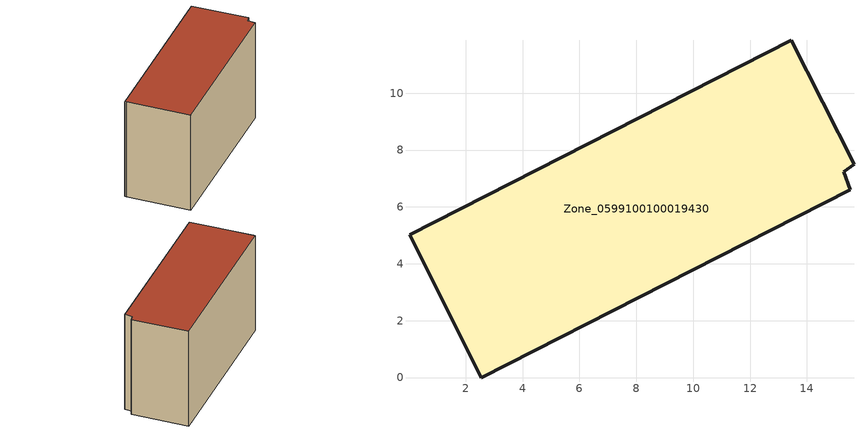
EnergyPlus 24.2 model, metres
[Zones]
Zone_0599100100019430
 floor ground (C_G): 15.65,7.51 15.3,7.25 15.52,6.6 2.54,0 0.09,4.91 0.02,5.02 13.45,11.86 z3.42
 wall outside (C_F): 13.45,11.86 0.02,5.02 0.09,4.91 2.54,0 15.52,6.6 15.3,7.25 15.65,7.51 13.45,11.86 z3.42:12.35
 roof outside (C_R): 15.3,7.25 15.65,7.51 13.45,11.86 0.02,5.02 0.09,4.91 2.54,0 15.52,6.6 z12.35
[BUILDING]
Pand.0599100100019430: North Axis=0; Terrain=City; Loads Convergence Tolerance Value=0.04; Temperature Convergence Tolerance Value=0.4; Solar Distribution=FullExterior; Maximum Number of Warmup Days=25; Minimum Number of Warmup Days=1
[Site:Location]
Rotterdam.The.Hague.AP_ZH_NLD Design_Conditions: Latitude=51.96; Longitude=4.45; Time Zone=1; Elevation=-4.5
[SITE:GROUNDTEMPERATURE:BUILDINGSURFACE]
18, 18, 18, 18, 18, 18, 18, 18, 18, 18, 18, 18
[MATERIAL] Thermal Absorptance=0.9; Solar Absorptance=0.7; Visible Absorptance=0.7
Name | Roughness | Thickness | Conductivity | Density | Specific Heat
G.TC.2015-2018 | MediumSmooth | 0.15 | 0.0428571 | 540 | 1210
F.TC.2015-2018 | Rough | 0.3 | 0.0666667 | 1920 | 840
R.TC.2015-2018 | MediumRough | 0.2 | 0.0333333 | 1500 | 1000
[CONSTRUCTION]
C_G: G.TC.2015-2018
C_F: F.TC.2015-2018
C_R: R.TC.2015-2018
[ZONE]
Zone_0599100100019430: Type=1; Multiplier=1; Ceiling Height=Autocalculate; Volume=Autocalculate; Floor Area=autocalculate; Part of Total Floor Area=Yes
[ZONEINFILTRATION:DESIGNFLOWRATE]
Infil_Zone_0599100100019430: Zone or ZoneList or Space or SpaceList=Zone_0599100100019430; Schedule=AlwaysOn; Design Flow Rate Calculation Method=Flow/Area; Flow Rate per Floor Area=0.0015; Constant Term Coefficient=1; Temperature Term Coefficient=0; Velocity Term Coefficient=0; Velocity Squared Term Coefficient=0
[HVACTEMPLATE:ZONE:IDEALLOADSAIRSYSTEM]
Zone_0599100100019430: Maximum Heating Supply Air Temperature=50; Minimum Cooling Supply Air Temperature=13; Maximum Heating Supply Air Humidity Ratio=0.0156; Minimum Cooling Supply Air Humidity Ratio=0.0077; Heating Limit=NoLimit; Cooling Limit=NoLimit; Dehumidification Control Type=ConstantSensibleHeatRatio; Cooling Sensible Heat Ratio=0.7; Dehumidification Setpoint=60; Humidification Control Type=None; Humidification Setpoint=30; Outdoor Air Method=None; Outdoor Air Flow Rate per Person=0.00944; Outdoor Air Flow Rate per Zone Floor Area=0; Outdoor Air Flow Rate per Zone=0; Demand Controlled Ventilation Type=None; Outdoor Air Economizer Type=NoEconomizer; Heat Recovery Type=None; Sensible Heat Recovery Effectiveness=0.7; Latent Heat Recovery Effectiveness=0.65
[ZONECONTROL:THERMOSTAT]
ThermostatControl_Zone_0599100100019430: Zone or ZoneList=Zone_0599100100019430; Control Type Schedule=DualSetpointControlType; Control 1=Thermostat_Zone_0599100100019430; Temperature Difference Between Cutout And Setpoint=0
[THERMOSTATSETPOINT:DUALSETPOINT]
Thermostat_Zone_0599100100019430: Heating Setpoint Temperature Schedule=HeatingSetpoint_Zone_0599100100019430; Cooling Setpoint Temperature Schedule=CoolingSetpoint_Zone_0599100100019430
[SCHEDULE:COMPACT]
HeatingSetpoint_Zone_0599100100019430: Through: 12/31, For: AllDays, Until: 24:00, 21
CoolingSetpoint_Zone_0599100100019430: Through: 12/31, For: AllDays, Until: 24:00, 24
DualSetpointControlType: Through: 12/31, For: AllDays, Until: 24:00, 4
AlwaysOn: Through: 12/31, For: AllDays, Until: 24:00, 1
